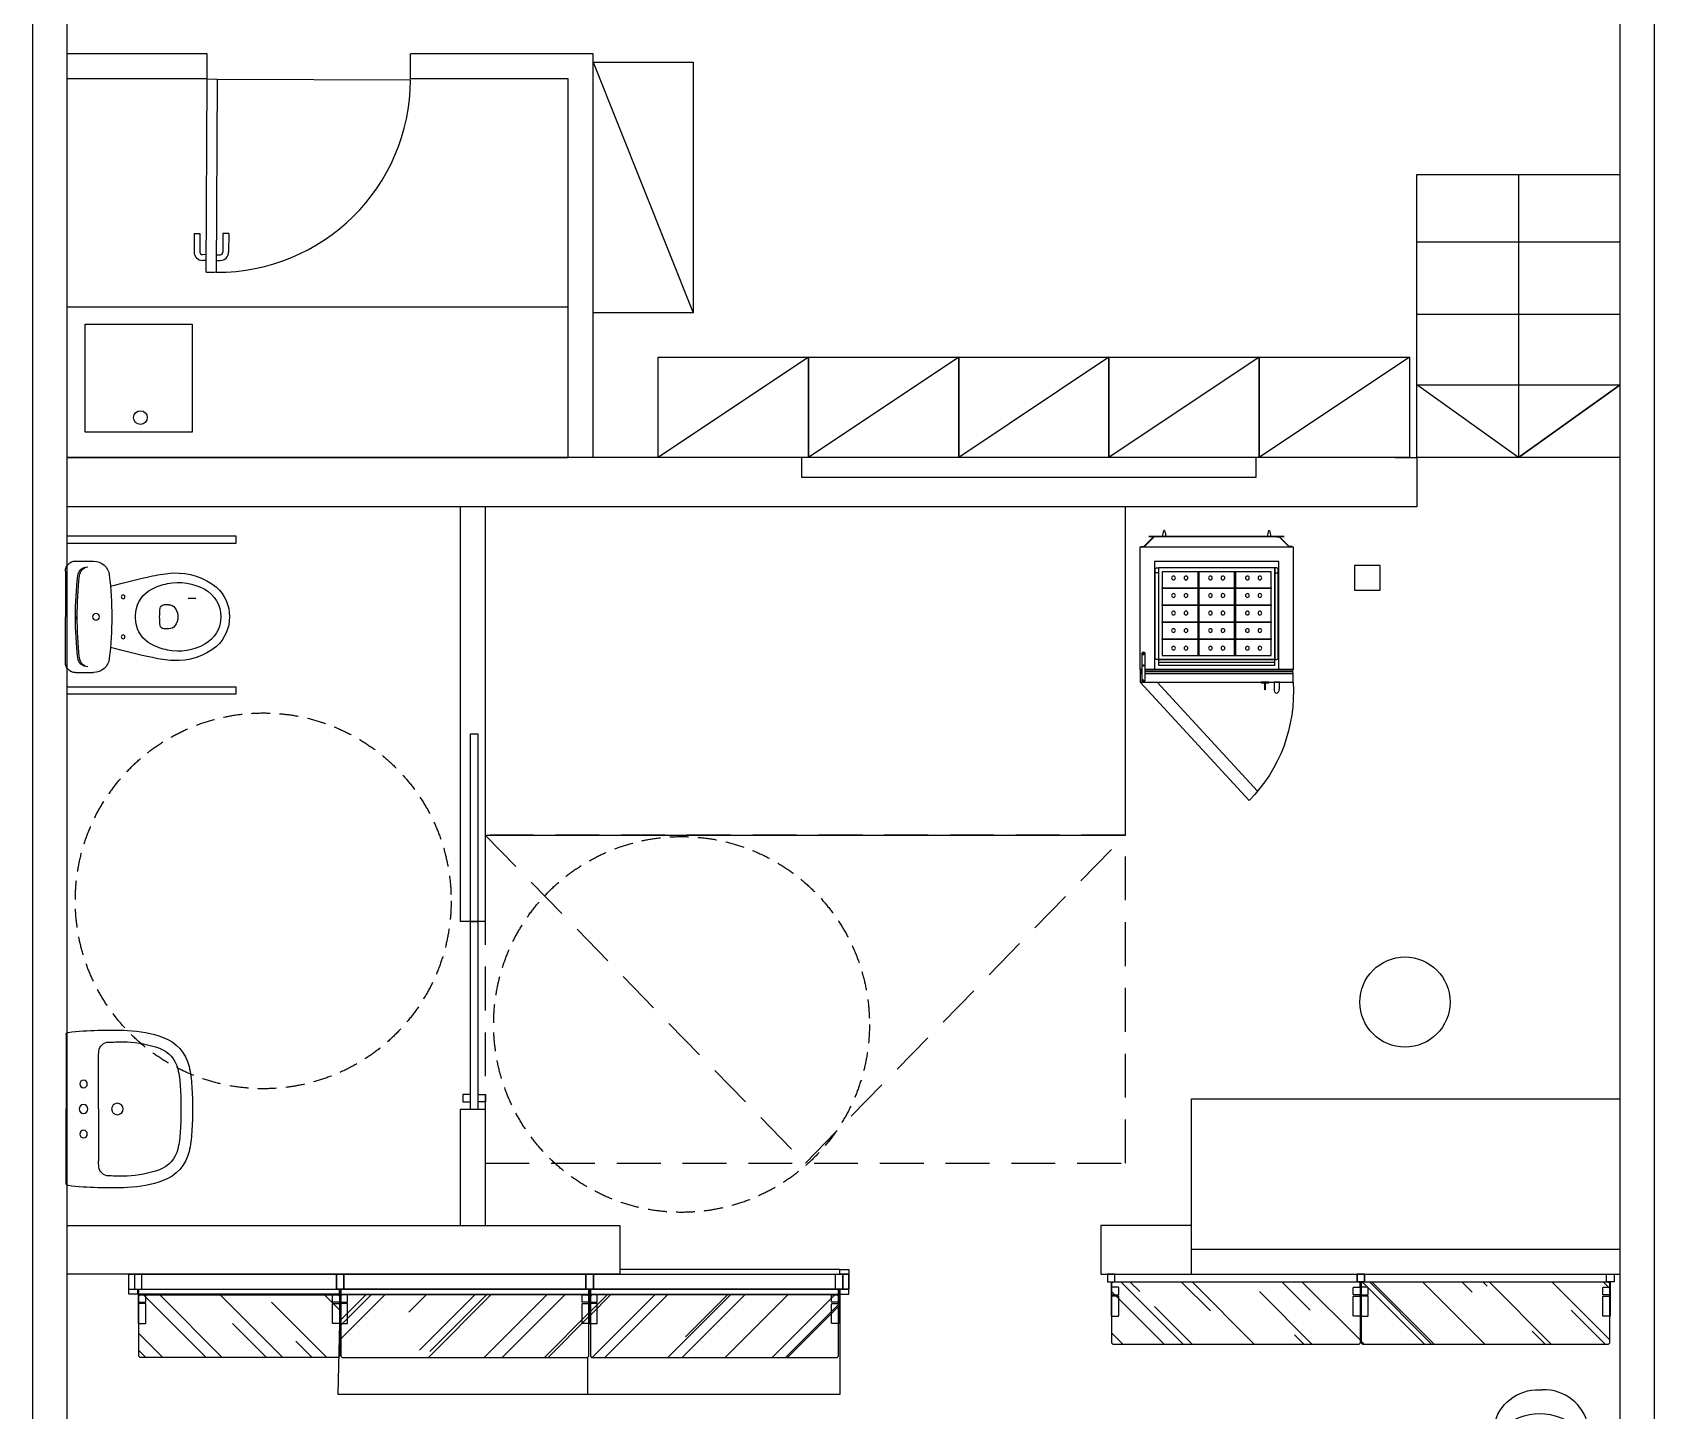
# Model space of a CAD drawing. Header units: millimetres. Extents: x 56918 to 63805, y 98050 to 121723.
# Drawn here: x 57330 to 63805, y 108566 to 114067 of the extents above; entities that cross this region are included whole.
import ezdxf

# ---------------------------------------------------------------- set-up
doc = ezdxf.new("R2010")
doc.units = ezdxf.units.MM
doc.header["$MEASUREMENT"] = 0
doc.linetypes.add('( Hidden )', pattern=[0.375, 0.25, -0.125])
doc.linetypes.add('000-BUILDING-GRID$0$BASE$0$HIDDEN', pattern=[0.375, 0.25, -0.125])
doc.layers.add('0001 Bloques Estándar concep', color=7, linetype='Continuous', true_color=0x013e84)
doc.layers.add('Bloques Estándar concep', color=7, linetype='Continuous', true_color=0x013e84)
for name, color, linetype in [('_Co FALSO TECHO', 252, 'Continuous'), ('_Co MUEBLE CONCEP', 5, 'Continuous'), ('_Co MUEBLE NO CONCEP', 181, 'Continuous'), ('_Co MUROS', 1, 'Continuous'), ('_Co PUERTAS', 70, 'Continuous'), ('_Co SANITARIOS', 3, 'Continuous'), ('_Co SOMBREADOS', 8, 'Continuous'), ('_Co TABIQUERIA', 3, 'Continuous'), ('Linea Capa Color 0000 JB', 7, 'Continuous'), ('Linea Capa Color 0140 Blau Vidre JB', 140, 'Continuous'), ('Linea Capa Color 0202 Lila Parets JB', 202, 'Continuous')]:
    doc.layers.add(name, color=color, linetype=linetype)

# ---------------------------------------------------------------- blocks, each defined once
blk = doc.blocks.new('A$C3A0C2C7D')
at = {"layer": '_Co SANITARIOS'}
for p, q in [((0.019, 0.505), (0.3151, 0.505)), ((0.6112, 0.505), (0.3151, 0.505)), ((0.3151, 0.375), (0.1086, 0.375)), ((0.3151, 0.375), (0.5216, 0.375))]:
    blk.add_line(p, q, dxfattribs=at)
for centre, radius in [((0.2151, 0.435), 0.015), ((0.3151, 0.435), 0.0175), ((0.4151, 0.435), 0.015), ((0.3151, 0.3), 0.023)]:
    blk.add_circle(centre, radius, dxfattribs=at)
for centre, radius, start, end in [((1.4998, 0.3296), 1.5, 173.62616, 182.69304), ((0.019, 0.495), 0.01, 90, 173.62616), ((0.6112, 0.495), 0.01, 6.37384, 90), ((-0.8696, 0.3296), 1.5, 357.30696, 6.37384), ((1.5013, 0.2841), 1.454, 178.02338, 180.898), ((0.0881, 0.334), 0.04, 95.59372, 179.69946), ((0.1086, 0.125), 0.25, 90, 95.59372), ((0.5216, 0.125), 0.25, 84.40628, 90), ((0.5421, 0.334), 0.04, 0.30054, 84.40628), ((-0.871, 0.2841), 1.454, 359.102, 1.97662), ((0.5009, 0.2826), 0.5, 182.69304, 199.34062), ((0.5009, 0.2826), 0.454, 182.69304, 199.34062), ((0.1293, 0.2826), 0.454, 340.65938, 357.30696), ((0.1293, 0.2826), 0.5, 340.65938, 357.30696), ((0.1801, 0.17), 0.114, 199.34062, 257.44287), ((0.4501, 0.17), 0.114, 282.55713, 340.65938), ((0.1801, 0.17), 0.16, 199.34062, 257.44287), ((0.4501, 0.17), 0.16, 282.55713, 340.65938), ((0.254, 0.5019), 0.5, 257.44287, 266.49822), ((0.254, 0.5019), 0.454, 257.44287, 266.49822), ((0.3151, 1.5), 1.5, 266.49822, 270), ((0.3151, 1.5), 1.454, 266.49822, 270), ((0.3151, 1.5), 1.454, 270, 273.50178), ((0.3151, 1.5), 1.5, 270, 273.50178), ((0.3762, 0.5019), 0.454, 273.50178, 282.55713), ((0.3762, 0.5019), 0.5, 273.50178, 282.55713)]:
    blk.add_arc(centre, radius, start, end, dxfattribs=at)
blk = doc.blocks.new('wc adaptado')
at = {"layer": '_Co SANITARIOS', "ltscale": 0.1}
for p, q in [((-40, 222.5), (-111.6, 222.5)), ((0, 182.5), (0, 0)), ((-413, 48), (-392.9, 48)), ((-40, 0), (-40, 11.1)), ((-40, 0), (-40, -11.1)), ((0, -182.5), (0, 0)), ((-413, -48), (-392.9, -48)), ((-40, -222.5), (-111.6, -222.5))]:
    blk.add_line(p, q, dxfattribs=at)
for points in [[(-681, 321.3), (-6.1, 321.3), (-6.1, 294.6), (-681, 294.6)], [(-681, -281.2), (-6.1, -281.2), (-6.1, -307.9), (-681, -307.9)]]:
    blk.add_lwpolyline(points, close=True, dxfattribs=at)
blk.add_lwpolyline([(-490, 74), (-520, 74)], dxfattribs=at)
for centre, radius in [((-230, 80), 7.5), ((-122, 0), 13.5), ((-122, 0), 13.5), ((-230, -80), 7.5)]:
    blk.add_circle(centre, radius, dxfattribs=at)
for centre, radius, start, end in [((-111.6, 158.5), 64, 90, 173.20695), ((-95.9, 160.1), 40, 6.21414, 79.75716), ((-88.7, 159.5), 40, 6.27189, 90), ((-40, 182.5), 40, 0, 90), ((-440.4, -84.8), 260, 87.69717, 128.71313), ((-451, -79), 216, 78.38048, 119.11615), ((-475.7, -423.2), 600, 77.70933, 85.6206), ((-457.8, -112.3), 250, 62.59732, 78.38048), ((-849.6, -2286.2), 2500, 74.45601, 78.42561), ((1219, 0), 1404, 173.20695, 180), ((-1540, 0), 1493, 0, 6.33055), ((-1540, 0), 1500, 0, 6.27189), ((-495, 0), 160, 132.43623, 180), ((-495, 0), 125.6, 119.11615, 180), ((-396, 7), 115.6, 6.24191, 62.59732), ((-495, 0), 160, 180, 227.56377), ((-495, 0), 125.6, 180, 240.88385), ((-389, 0), 60, 143.1301, 180), ((-389, 0), 60, 180, 216.8699), ((-413, 18), 30, 90, 143.1301), ((-392.9, 33), 15, 6.64916, 90), ((-676, 0), 300, 0, 6.64916), ((-676, 0), 300, 353.35084, 0), ((-460, 0), 180, 0, 6.24191), ((-460, 0), 180, 353.75809, 0), ((1219, 0), 1404, 180, 186.79305), ((-1540, 0), 1493, 353.66945, 0), ((-1540, 0), 1500, 353.72811, 0), ((-413, -18), 30, 216.8699, 270), ((-392.9, -33), 15, 270, 353.35084), ((-396, -7), 115.6, 297.40268, 353.75809), ((-440.4, 84.8), 260, 231.28687, 272.30283), ((-451, 79), 216, 240.88385, 281.61952), ((-457.8, 112.3), 250, 281.61952, 297.40268), ((-849.6, 2286.2), 2500, 281.57439, 285.54399), ((-475.7, 423.2), 600, 274.3794, 282.29067), ((-111.6, -158.5), 64, 186.79305, 270), ((-88.7, -159.5), 40, 270, 353.72811), ((-95.9, -160.1), 40, 280.24284, 353.78586), ((-40, -182.5), 40, 270, 0)]:
    blk.add_arc(centre, radius, start, end, dxfattribs=at)
blk = doc.blocks.new('A$C1176482E')
at = {"layer": '_Co MUEBLE CONCEP'}
for p, q in [((0.064, 0.5951), (0.024, 0.5551)), ((0.025, 0.5547), (0.065, 0.5947)), ((0.065, 0.6065), (0.064, 0.6065)), ((0.064, 0.6065), (0.064, 0.5951)), ((0.065, 0), (0.065, 0.61)), ((0.065, 0.61), (0.555, 0.61)), ((0.065, 0.5947), (0.065, 0.6065)), ((0.555, 0.61), (0.555, 0.0186)), ((0.5625, 0.6088), (0.555, 0.61)), ((0.555, 0.61), (0.555, 0.0186)), ((0.555, 0.0186), (0.555, 0.61)), ((0.57, 0.61), (0.5625, 0.6088)), ((0.5625, 0.6088), (0.5625, 0.0186)), ((0.57, 0.0186), (0.57, 0.61)), ((0.57, 0.0186), (0.57, 0.61)), ((0.605, 0.61), (0.57, 0.61)), ((0.57, 0.61), (0.57, 0.0186)), ((0.605, 0), (0.605, 0.61)), ((0.024, 0.5751), (0.023, 0.5751)), ((0.023, 0.5751), (0.023, 0.0349)), ((0.024, 0.0349), (0.024, 0.5751)), ((0.024, 0.5551), (0.024, 0.5443)), ((0.024, 0.5443), (0.025, 0.5443)), ((0.025, 0.5443), (0.025, 0.5547)), ((0.555, 0.5526), (0.1238, 0.5526)), ((0.1238, 0.5526), (0.1238, 0.0574)), ((0.1492, 0.5457), (0.1492, 0.5377)), ((0.1492, 0.5457), (0.1492, 0.5377)), ((0.5142, 0.5377), (0.1492, 0.5377)), ((0.1492, 0.5377), (0.1492, 0.0727)), ((0.1492, 0.5377), (0.5142, 0.5377)), ((0.1492, 0.5377), (0.1692, 0.5377)), ((0.5092, 0.5507), (0.1542, 0.5507)), ((0.1692, 0.5507), (0.1542, 0.5507)), ((0.4992, 0.5227), (0.1642, 0.5227)), ((0.1642, 0.5227), (0.1642, 0.0877)), ((0.1692, 0.5377), (0.1692, 0.5507)), ((0.2288, 0.3797), (0.2288, 0.5227)), ((0.2288, 0.5227), (0.2318, 0.5227)), ((0.2318, 0.5227), (0.2318, 0.3797)), ((0.2964, 0.3797), (0.2964, 0.5227)), ((0.2964, 0.5227), (0.2994, 0.5227)), ((0.2994, 0.5227), (0.2994, 0.3797)), ((0.364, 0.3797), (0.364, 0.5227)), ((0.364, 0.5227), (0.367, 0.5227)), ((0.367, 0.5227), (0.367, 0.3797)), ((0.4316, 0.3797), (0.4316, 0.5227)), ((0.4316, 0.5227), (0.4346, 0.5227)), ((0.4346, 0.5227), (0.4346, 0.3797)), ((0.4992, 0.0877), (0.4992, 0.5227)), ((0.5142, 0.5377), (0.5142, 0.5457)), ((0.5142, 0.0727), (0.5142, 0.5377)), ((0.5142, 0.5377), (0.5142, 0.0727)), ((0.5372, 0.5377), (0.5142, 0.5377)), ((0.5322, 0.5377), (0.5272, 0.5377)), ((0.5272, 0.5377), (0.5272, 0.0727)), ((0.5372, 0.5377), (0.5322, 0.5377)), ((0.5372, 0.0727), (0.5372, 0.5377)), ((0.5372, 0.0727), (0.5372, 0.5377)), ((0.632, 0.556), (0.605, 0.556)), ((0.605, 0.556), (0.605, 0.5344)), ((0.605, 0.5344), (0.632, 0.5344)), ((0, 0.5134), (0, 0.5163)), ((0.608, 0.5128), (0.605, 0.5128)), ((0.605, 0.5128), (0.605, 0.4828)), ((0.605, 0.4828), (0.608, 0.4828)), ((0.605, 0.068), (1.0399, 0.4687)), ((0.608, 0.4828), (0.608, 0.5128)), ((0.608, 0.4988), (0.636, 0.4988)), ((0.608, 0.4968), (0.608, 0.4988)), ((0.636, 0.4968), (0.608, 0.4968)), ((0.636, 0.4988), (0.636, 0.4968)), ((0.605, 0), (1.0769, 0.4348)), ((0.1642, 0.3767), (0.1642, 0.3797)), ((0.1642, 0.3797), (0.4992, 0.3797)), ((0.4992, 0.3767), (0.1642, 0.3767)), ((0.2318, 0.3797), (0.2288, 0.3797)), ((0.2288, 0.2337), (0.2288, 0.3767)), ((0.2288, 0.3767), (0.2318, 0.3767)), ((0.2318, 0.3767), (0.2318, 0.2337)), ((0.2994, 0.3797), (0.2964, 0.3797)), ((0.2964, 0.2337), (0.2964, 0.3767)), ((0.2964, 0.3767), (0.2994, 0.3767)), ((0.2994, 0.3767), (0.2994, 0.2337)), ((0.367, 0.3797), (0.364, 0.3797)), ((0.364, 0.2337), (0.364, 0.3767)), ((0.364, 0.3767), (0.367, 0.3767)), ((0.367, 0.3767), (0.367, 0.2337)), ((0.4346, 0.3797), (0.4316, 0.3797)), ((0.4316, 0.2337), (0.4316, 0.3767)), ((0.4316, 0.3767), (0.4346, 0.3767)), ((0.4346, 0.3767), (0.4346, 0.2337)), ((0.4992, 0.3797), (0.4992, 0.3767)), ((0.1642, 0.2307), (0.1642, 0.2337)), ((0.1642, 0.2337), (0.4992, 0.2337)), ((0.4992, 0.2307), (0.1642, 0.2307)), ((0.2318, 0.2337), (0.2288, 0.2337)), ((0.2288, 0.0877), (0.2288, 0.2307)), ((0.2288, 0.2307), (0.2318, 0.2307)), ((0.2318, 0.2307), (0.2318, 0.0877)), ((0.2994, 0.2337), (0.2964, 0.2337)), ((0.2964, 0.0877), (0.2964, 0.2307)), ((0.2964, 0.2307), (0.2994, 0.2307)), ((0.2994, 0.2307), (0.2994, 0.0877)), ((0.367, 0.2337), (0.364, 0.2337)), ((0.364, 0.0877), (0.364, 0.2307)), ((0.364, 0.2307), (0.367, 0.2307)), ((0.367, 0.2307), (0.367, 0.0877)), ((0.4346, 0.2337), (0.4316, 0.2337)), ((0.4316, 0.0877), (0.4316, 0.2307)), ((0.4316, 0.2307), (0.4346, 0.2307)), ((0.4346, 0.2307), (0.4346, 0.0877)), ((0.4992, 0.2337), (0.4992, 0.2307)), ((0, 0.0966), (0, 0.0937)), ((0.024, 0.0549), (0.024, 0.0657)), ((0.024, 0.0657), (0.025, 0.0657)), ((0.025, 0.0657), (0.025, 0.0553)), ((0.1492, 0.0727), (0.5142, 0.0727)), ((0.1492, 0.0647), (0.1492, 0.0727)), ((0.1492, 0.0727), (0.5142, 0.0727)), ((0.1492, 0.0647), (0.1492, 0.0727)), ((0.1492, 0.0727), (0.1692, 0.0727)), ((0.1642, 0.0877), (0.4992, 0.0877)), ((0.1692, 0.0727), (0.1692, 0.0597)), ((0.2318, 0.0877), (0.2288, 0.0877)), ((0.2994, 0.0877), (0.2964, 0.0877)), ((0.367, 0.0877), (0.364, 0.0877)), ((0.4346, 0.0877), (0.4316, 0.0877)), ((0.5142, 0.0727), (0.5372, 0.0727)), ((0.5142, 0.0727), (0.5142, 0.0647)), ((0.5272, 0.0727), (0.5372, 0.0727)), ((0.023, 0.0349), (0.024, 0.0349)), ((0.064, 0.0149), (0.024, 0.0549)), ((0.025, 0.0553), (0.065, 0.0153)), ((0.064, 0.0035), (0.064, 0.0149)), ((0.065, 0.0035), (0.064, 0.0035)), ((0.065, 0.0153), (0.065, 0.0035)), ((0.555, 0), (0.065, 0)), ((0.1238, 0.0574), (0.555, 0.0574)), ((0.5092, 0.0597), (0.1542, 0.0597)), ((0.1692, 0.0597), (0.1542, 0.0597)), ((0.4904, 0.0186), (0.5979, 0.0186)), ((0.4904, 0.0067), (0.5979, 0.0067)), ((0.555, 0.0067), (0.555, 0)), ((0.555, 0.0067), (0.555, 0)), ((0.555, 0), (0.555, 0.0067)), ((0.555, 0), (0.57, 0)), ((0.5588, 0.0067), (0.5588, 0)), ((0.5625, 0.0067), (0.5625, 0)), ((0.5663, 0.0067), (0.5663, 0)), ((0.57, 0.0067), (0.57, 0)), ((0.57, 0), (0.57, 0.0067)), ((0.57, 0), (0.57, 0.0067)), ((0.57, 0), (0.605, 0))]:
    blk.add_line(p, q, dxfattribs=at)
at = {"layer": '_Co MUEBLE CONCEP', "extrusion": (0, 0, -1)}
for centre, major_axis, ratio, start_param, end_param in [((0.6159, -0.0337), (0.4294, 0.4978), 0.955066, -0.751621, 0.068627), ((0.1542, 0.5457), (0.00354, 0.00354), 1, 3.926991, 5.497787), ((0.1542, 0.5457), (0.00354, 0.00354), 1, 3.926991, 5.497787), ((0.5092, 0.5457), (0.00354, 0.00354), 1, -0.785398, 0.785398), ((0.1892, 0.4777), (-0.0053, 0.0053), 1, 3.141593, 9.424778), ((0.2592, 0.4777), (-0.0053, 0.0053), 1, 3.141593, 9.424778), ((0.3292, 0.4777), (-0.0053, 0.0053), 1, 3.141593, 9.424778), ((0.3992, 0.4777), (-0.0053, 0.0053), 1, 3.141593, 9.424778), ((0.4692, 0.4777), (-0.0053, 0.0053), 1, 3.141593, 9.424778), ((0.1892, 0.4277), (-0.0053, 0.0053), 1, 3.141593, 9.424778), ((0.2592, 0.4277), (0.0053, 0.0053), 1, 1.570796326794813, 7.853981633974399), ((0.3292, 0.4277), (0.0053, 0.0053), 1, 1.570796326794813, 7.853981633974399), ((0.3992, 0.4277), (0.0053, 0.0053), 1, 1.570796326794813, 7.853981633974399), ((0.4692, 0.4277), (0.0053, 0.0053), 1, 1.570796326794813, 7.853981633974399), ((0.1892, 0.3302), (-0.0053, 0.0053), 1, 3.141593, 9.424778), ((0.2592, 0.3302), (0.0053, 0.0053), 1, 1.570796326794813, 7.853981633974399), ((0.3292, 0.3302), (0.0053, 0.0053), 1, 1.570796326794813, 7.853981633974399), ((0.3992, 0.3302), (0.0053, 0.0053), 1, 1.570796326794813, 7.853981633974399), ((0.4692, 0.3302), (0.0053, 0.0053), 1, 1.570796326794813, 7.853981633974399), ((0.1892, 0.2802), (-0.0053, 0.0053), 1, 3.141593, 9.424778), ((0.2592, 0.2802), (0.0053, 0.0053), 1, 1.570796326794813, 7.853981633974399), ((0.3292, 0.2802), (0.0053, 0.0053), 1, 1.570796326794813, 7.853981633974399), ((0.3992, 0.2802), (0.0053, 0.0053), 1, 1.570796326794813, 7.853981633974399), ((0.4692, 0.2802), (0.0053, 0.0053), 1, 1.570796326794813, 7.853981633974399), ((0.1892, 0.1827), (-0.0053, 0.0053), 1, 3.141593, 9.424778), ((0.1892, 0.1327), (0.0053, 0.0053), 1, 1.570796326794813, 7.853981633974399), ((0.2592, 0.1827), (0.0053, 0.0053), 1, 1.570796326794813, 7.853981633974399), ((0.2592, 0.1327), (0.0053, 0.0053), 1, 1.570796326794813, 7.853981633974399), ((0.3292, 0.1827), (0.0053, 0.0053), 1, 1.570796326794813, 7.853981633974399), ((0.3292, 0.1327), (0.0053, 0.0053), 1, 1.570796326794813, 7.853981633974399), ((0.3992, 0.1827), (0.0053, 0.0053), 1, 1.570796326794813, 7.853981633974399), ((0.3992, 0.1327), (-0.0053, 0.0053), 1, 3.141593, 9.424778), ((0.4692, 0.1827), (0.0053, 0.0053), 1, 1.570796326794813, 7.853981633974399), ((0.4692, 0.1327), (0.0053, 0.0053), 1, 1.570796326794813, 7.853981633974399), ((0.023, 0.048), (-0.038, 0.038), 1, 0.343437, 0.785398), ((0.1542, 0.0647), (-0.00354, 0.00354), 1, 3.926991, 5.497787), ((0.1542, 0.0647), (-0.00354, 0.00354), 1, 3.926991, 5.497787), ((0.4904, 0.0127), (-0.00418, 0.00418), 1, 3.926991, 7.068584), ((0.4927, 0.0127), (-0.00179, 0.00179), 1, 4.712389, 10.995574), ((0.5092, 0.0647), (-0.00354, 0.00354), 1, 2.356194, 3.926991), ((0.5979, 0.0127), (0.00418, 0.00418), 1, -0.785398, 2.356194)]:
    blk.add_ellipse(centre, major_axis=major_axis, ratio=ratio, start_param=start_param, end_param=end_param, dxfattribs=at)
at = {"layer": '_Co MUEBLE CONCEP'}
for centre, major_axis, ratio, start_param, end_param in [((0.023, 0.4677), (-0.038, 0.038), 1, -0.785398, -0.343437), ((0.632, 0.5452), (-0.0168, 0.0023), 0.632293, 1.658453, 4.800045), ((0.023, 0.562), (0.038, 0.038), 1, 3.48503, 3.926991), ((0.023, 0.1423), (-0.038, 0.038), 1, 1.914234, 2.356194), ((0.5386, 0.0127), (0.00179, 0.00179), 1, 3.141593, 9.424778), ((0.5979, 0.0127), (0.00179, 0.00179), 1, 3.141593, 9.424778)]:
    blk.add_ellipse(centre, major_axis=major_axis, ratio=ratio, start_param=start_param, end_param=end_param, dxfattribs=at)
blk = doc.blocks.new('*U53')
at = {"layer": '_Co PUERTAS'}
for p, q in [((621, 48.7), (695.6, 48.7)), ((621, 48.7), (621, 25.8)), ((621, 25.8), (695.6, 25.8)), ((705.6, 0), (705.6, 15.8)), ((728.5, 0), (728.5, 15.8)), ((4.2, -40), (4.2, -6.6)), ((4.2, -6.6), (4.2, -6.6)), ((4.2, -6.6), (4.2, -6.6)), ((705.6, -40), (705.6, -55.8)), ((728.5, -40), (728.5, -55.8)), ((775.9, -40), (775.9, -6.6)), ((621, -65.8), (695.6, -65.8)), ((621, -88.7), (621, -65.8)), ((621, -88.7), (695.6, -88.7))]:
    blk.add_line(p, q, dxfattribs=at)
blk.add_lwpolyline([(4.2, 0), (775.9, 0), (775.9, -40), (4.2, -40)], close=True, dxfattribs=at)
for centre, radius, start, end in [((695.6, 15.8), 32.9, 0, 90), ((695.6, 15.8), 10, 0, 90), ((695.6, -55.8), 10, 270, 0), ((695.6, -55.8), 32.9, 270, 0)]:
    blk.add_arc(centre, radius, start, end, dxfattribs=at)
at = {"layer": '_Co SOMBREADOS'}
blk.add_line((4.2, 0), (4.2, 771.6), dxfattribs=at)
blk.add_arc((4.2, 0), 771.6, 0, 90, dxfattribs=at)
blk = doc.blocks.new('Visio Progresivo Ancho 990 Alto 3000mm con 6 est vidrio planta')
at = {"layer": 'Bloques Estándar concep', "ltscale": 10}
h = blk.add_hatch(dxfattribs=at)
h.set_pattern_fill('AR-RROOF', color=256, scale=10, angle=45, style=0)
h.set_pattern_definition([(45, (0, 2), (215.526, 574.736), [3810, -508, 1270, -254]), (45, (149.07, 330.68), (-418.48, 59.27), [762, -83.82, 1524, -190.5]), (45, (-62.86, 244.47), (813.611, 1054.282), [2032, -355.6, 1016, -254])])
h.paths.add_polyline_path([(23, -332), (1003, -332), (1008, -327), (1008, -87), (1003, -82), (23, -82), (18, -87), (18, -327)])
at = {"layer": 'Bloques Estándar concep', "ltscale": 50}
for points in [[(45, -119, 0.414214), (43, -117), (17, -117), (17, -112), (43, -112, 0.414214), (45, -110), (45, -84, 0.414214), (43, -82), (17, -82), (17, -60), (30, -60), (30, 0), (0, 0), (0, -60), (15, -60), (15, -197), (43, -197, 0.414214), (45, -195)], [(981, -119, -0.414214), (983, -117), (1009, -117), (1009, -112), (983, -112, -0.414214), (981, -110), (981, -84, -0.414214), (983, -82), (1009, -82), (1009, -60), (996, -60), (996, 0), (1026, 0), (1026, -60), (1011, -60), (1011, -197), (983, -197, -0.414214), (981, -195)]]:
    blk.add_lwpolyline(points, format="xyb", close=True, dxfattribs=at)
at = {"layer": 'Bloques Estándar concep', "ltscale": 10}
for points in [[(18, -79), (1008, -79), (1008, -60), (18, -60)], [(23, -332), (1003, -332), (1008, -327), (1008, -87), (1003, -82), (23, -82), (18, -87), (18, -327)]]:
    blk.add_lwpolyline(points, close=True, dxfattribs=at)
blk = doc.blocks.new('*U65')
at = {"layer": 'Linea Capa Color 0140 Blau Vidre JB', "ltscale": 10}
h = blk.add_hatch(dxfattribs=at)
h.set_pattern_fill('AR-RROOF', color=256, scale=10, angle=45, style=0)
h.set_pattern_definition([(45, (-190, 2), (215.526, 574.736), [3810, -508, 1270, -254]), (45, (-40.93, 330.68), (-418.48, 59.27), [762, -83.82, 1524, -190.5]), (45, (-252.86, 244.47), (813.611, 1054.282), [2032, -355.6, 1016, -254])])
h.paths.add_polyline_path([(23, -332), (813, -332), (818, -327), (818, -87), (813, -82), (23, -82), (18, -87), (18, -327)])
at = {"layer": 'Linea Capa Color 0000 JB', "ltscale": 50}
for points in [[(45, -119, 0.414214), (43, -117), (17, -117), (17, -112), (43, -112, 0.414214), (45, -110), (45, -84, 0.414214), (43, -82), (17, -82), (17, -60), (30, -60), (30, 0), (0, 0), (0, -60), (15, -60), (15, -197), (43, -197, 0.414214), (45, -195)], [(791, -119, -0.414214), (793, -117), (819, -117), (819, -112), (793, -112, -0.414214), (791, -110), (791, -84, -0.414214), (793, -82), (819, -82), (819, -60), (806, -60), (806, 0), (836, 0), (836, -60), (821, -60), (821, -197), (793, -197, -0.414214), (791, -195)]]:
    blk.add_lwpolyline(points, format="xyb", close=True, dxfattribs=at)
at = {"layer": 'Linea Capa Color 0000 JB', "ltscale": 10}
blk.add_lwpolyline([(18, -79), (818, -79), (818, -60), (18, -60)], close=True, dxfattribs=at)
at = {"layer": 'Linea Capa Color 0140 Blau Vidre JB', "ltscale": 10}
blk.add_lwpolyline([(23, -332), (813, -332), (818, -327), (818, -87), (813, -82), (23, -82), (18, -87), (18, -327)], close=True, dxfattribs=at)
blk = doc.blocks.new('*U70')
at = {"layer": 'Linea Capa Color 0000 JB', "ltscale": 10}
for points in [[(23, -60), (35, -60), (35, -79), (0, -79), (0, 0), (23, 0), (23, 0), (23, 0)], [(2851, -60), (2839, -60), (2839, -79), (2874, -79), (2874, 0), (2851, 0), (2851, 0), (2851, 0)]]:
    blk.add_lwpolyline(points, close=True, dxfattribs=at)
at = {"layer": 'Linea Capa Color 0202 Lila Parets JB', "ltscale": 10}
blk.add_line((0, 0), (2874, 0), dxfattribs=at)
blk = doc.blocks.new('silla oficina')
blk.add_line((6.7, -266.7), (18.9, -266.7))
for points in [[(12.8, 238), (-107.2, 238, 0.523089), (-214.8, 83), (-174.5, -123.9, 0.371394), (6.7, -266.7, 0.957025)], [(12.8, 238), (132.8, 238, -0.523089), (240.4, 83), (200.1, -123.9, -0.371394), (18.9, -266.7, -0.957025)]]:
    blk.add_lwpolyline(points, format="xyb")
blk.add_arc((7.8, 58), 230.1, 227.64255, 312.35745)
blk = doc.blocks.new('*U104')
at = {"layer": '_Co PUERTAS'}
for p, q in [((-750, -15), (-750, 15)), ((-750, 15), (-750, -15)), ((-60, 15), (-60, 45)), ((-60, 45), (-30, 45)), ((-30, 45), (-30, 15)), ((-60, -15), (-60, -45)), ((-60, -45), (-30, -45)), ((-30, -45), (-30, -15))]:
    blk.add_line(p, q, dxfattribs=at)
blk.add_lwpolyline([(-1500, 15), (0, 15), (0, -15), (-1500, -15)], close=True, dxfattribs=at)
blk = doc.blocks.new('Visio Poste Visto Ancho 990 Alto 3000mm con 6 est vidrio 30x30 planta')
at = {"layer": '0001 Bloques Estándar concep', "ltscale": 10}
h = blk.add_hatch(dxfattribs=at)
h.set_pattern_fill('AR-RROOF', color=256, scale=10, angle=45, style=0)
h.set_pattern_definition([(45, (0, 54), (215.526, 574.736), [3810, -508, 1270, -254]), (45, (149.07, 382.68), (-418.48, 59.27), [762, -83.82, 1524, -190.5]), (45, (-62.86, 296.47), (813.611, 1054.282), [2032, -355.6, 1016, -254])])
h.paths.add_polyline_path([(23, -280), (1003, -280), (1008, -275), (1008, -35), (1003, -30), (23, -30), (18, -35), (18, -275)])
at = {"layer": '0001 Bloques Estándar concep', "ltscale": 50}
for points in [[(45, -89, 0.414214), (43, -87), (17, -87), (17, -82), (43, -82, 0.414214), (45, -80), (45, -54, 0.414214), (43, -52), (17, -52), (17, -30), (30, -30), (30, 0), (0, 0), (0, -30), (15, -30), (15, -167), (43, -167, 0.414214), (45, -165)], [(981, -89, -0.414214), (983, -87), (1009, -87), (1009, -82), (983, -82, -0.414214), (981, -80), (981, -54, -0.414214), (983, -52), (1009, -52), (1009, -30), (996, -30), (996, 0), (1026, 0), (1026, -30), (1011, -30), (1011, -167), (983, -167, -0.414214), (981, -165)]]:
    blk.add_lwpolyline(points, format="xyb", close=True, dxfattribs=at)
at = {"layer": '0001 Bloques Estándar concep', "ltscale": 10}
blk.add_lwpolyline([(23, -280), (1003, -280), (1008, -275), (1008, -35), (1003, -30), (23, -30), (18, -35), (18, -275)], close=True, dxfattribs=at)
blk = doc.blocks.new('*U127')
at = {"rotation": 270}
blk.add_blockref('Visio Poste Visto Ancho 990 Alto 3000mm con 6 est vidrio 30x30 planta', (335.7, 802.4), dxfattribs=at)
blk = doc.blocks.new('*U128')
at = {"layer": '_Co TABIQUERIA', "color": 0, "linetype": 'ByBlock', "lineweight": -2, "transparency": 16777216}
for p in [(0, 996), (0, 0)]:
    blk.add_blockref('*U127', p, dxfattribs=at)

msp = doc.modelspace()

# ---------------------------------------------------------------- linework, layer by layer
at = {"layer": '_Co FALSO TECHO', "linetype": '000-BUILDING-GRID$0$BASE$0$HIDDEN', "ltscale": 300}
for centre in [(58251.1, 110600.3), (59920.9, 110106.8)]:
    msp.add_circle(centre, 750, dxfattribs=at)
at = {"layer": '_Co MUEBLE CONCEP'}
for points in [[(57467.7, 112370.2), (59467.7, 112370.2), (59467.7, 112970.2), (57467.7, 112970.2)], [(61955.8, 109209.7), (61955.8, 109809.7), (63666.9, 109809.7)], [(60553, 109049.7), (60553, 108629.7), (58550, 108629.7), (58560, 109027.7)], [(59546, 108777.7), (59546, 108629.7)]]:
    msp.add_lwpolyline(points, dxfattribs=at)
msp.add_circle((62808.5, 110196.2), 180, dxfattribs=at)
at = {"layer": '_Co MUEBLE NO CONCEP'}
for points in [[(59567.7, 113948.2), (59967.7, 113948.2), (59967.7, 112948.2), (59567.7, 112948.2)], [(57540.5, 112902.8), (57967.8, 112902.8), (57967.8, 112471.5), (57540.5, 112471.5)], [(60427, 112770.2), (60427, 112370.2), (59827, 112370.2), (59827, 112770.2)], [(61027, 112770.2), (61027, 112370.2), (60427, 112370.2), (60427, 112770.2)], [(61627, 112770.2), (61627, 112370.2), (61027, 112370.2), (61027, 112770.2)], [(62227, 112770.2), (62227, 112370.2), (61627, 112370.2), (61627, 112770.2)], [(62827, 112770.2), (62827, 112370.2), (62227, 112370.2), (62227, 112770.2)], [(59137.5, 110862.6), (61692.5, 110862.6), (61692.5, 112172.6), (59137.5, 112172.6)]]:
    msp.add_lwpolyline(points, close=True, dxfattribs=at)
for points in [[(59567.7, 113948.2), (59967.7, 112948.2)], [(60427, 112770.2), (59827, 112370.2)], [(61027, 112770.2), (60427, 112370.2)], [(61627, 112770.2), (61027, 112370.2)], [(62227, 112770.2), (61627, 112370.2)], [(62827, 112770.2), (62227, 112370.2)]]:
    msp.add_lwpolyline(points, dxfattribs=at)
msp.add_circle((57760.6, 112529.4), 27.5, dxfattribs=at)
at = {"layer": '_Co MUROS'}
for p, q in [((57329.8, 121449.9), (57329.8, 98049.8)), ((57467.7, 121449.9), (57467.7, 98455.1)), ((63804.7, 98049.8), (63804.7, 121448.9)), ((63666.9, 98453.4), (63666.9, 121197.6)), ((57635.5, 112370.2), (57467.7, 112370.2)), ((60401.3, 112370.2), (57635.5, 112370.2)), ((60401.3, 112290.8), (60401.3, 112370.2)), ((62769.2, 112370.2), (62213.1, 112370.2)), ((62213.1, 112370.2), (62213.1, 112290.8)), ((62769.2, 112370.2), (62856.4, 112370.2)), ((62856.4, 112370.2), (62856.4, 112172.6)), ((62213.1, 112290.8), (60401.3, 112290.8)), ((57635.5, 112172.6), (57467.7, 112172.6)), ((62856.4, 112172.6), (57635.5, 112172.6)), ((57467.7, 109303.8), (59674.6, 109303.8)), ((59674.6, 109303.8), (59674.6, 109109.7)), ((61594.4, 109303.8), (61594.4, 109109.7)), ((61955.8, 109303.8), (61594.4, 109303.8)), ((61955.8, 109109.7), (61955.8, 109303.8)), ((59674.6, 109109.7), (57467.7, 109109.7)), ((61594.4, 109109.7), (61955.8, 109109.7))]:
    msp.add_line(p, q, dxfattribs=at)
msp.add_lwpolyline([(62607.5, 111840), (62708.9, 111840), (62708.9, 111939.6), (62607.5, 111939.6)], close=True, dxfattribs=at)
at = {"layer": '_Co SOMBREADOS'}
msp.add_lwpolyline([(63261.6, 113499.8), (63261.6, 112370.2), (63666.9, 112660.6), (63261.6, 112370.2), (62856.4, 112660.6)], dxfattribs=at)
at = {"layer": '_Co SOMBREADOS', "linetype": '( Hidden )', "lineweight": -2, "ltscale": 700}
msp.add_lwpolyline([(59137.5, 109552.6), (61692.5, 109552.6), (61692.5, 110862.6), (59137.5, 110862.6)], close=True, dxfattribs=at)
msp.add_lwpolyline([(59137.5, 110862.6), (60415, 109552.6), (61692.5, 110862.6)], dxfattribs=at)
at = {"layer": '_Co TABIQUERIA'}
for p, q in [((62856.4, 112370.2), (62856.4, 113499.8)), ((62856.4, 113499.8), (63666.9, 113499.8)), ((63499.1, 113499.8), (63666.9, 113499.8)), ((62856.4, 113231.4), (63666.9, 113231.4)), ((62856.4, 112942.6), (63666.9, 112942.6)), ((62856.4, 112660.6), (63666.9, 112660.6)), ((63666.9, 112370.2), (62856.4, 112370.2))]:
    msp.add_line(p, q, dxfattribs=at)
for points in [[(58027.5, 113981.2), (57467.7, 113981.2)], [(58027.5, 113877.2), (58027.5, 113981.2)], [(59567.7, 112370.2), (59567.7, 113981.2), (58839.1, 113981.2)], [(58839.1, 113881.2), (58839.1, 113981.2)], [(58027.5, 113881.2), (57467.7, 113881.2)], [(59467.7, 112370.2), (59467.7, 113881.2), (58839.1, 113881.2)], [(59037.5, 112172.6), (59037.5, 110517.5)], [(59137.5, 112172.6), (59137.5, 110517.5)], [(59137.5, 110517.5), (59037.5, 110517.5)], [(59137.5, 109827.5), (59137.5, 109797.5)], [(59137.5, 109767.5), (59037.5, 109767.5)], [(59037.5, 109767.5), (59037.5, 109303.8)], [(59137.5, 109767.5), (59137.5, 109303.8)], [(61955.8, 109209.7), (63666.9, 109209.7)], [(61955.8, 109109.7), (63666.9, 109109.7)]]:
    msp.add_lwpolyline(points, dxfattribs=at)
at = {"layer": 'Linea Capa Color 0000 JB'}
msp.add_lwpolyline([(60553, 109128.7), (59674.6, 109128.7)], dxfattribs=at)
at = {"layer": 'Linea Capa Color 0000 JB', "ltscale": 10}
msp.add_lwpolyline([(60565, 109109.7), (60553, 109109.7), (60553, 109128.7), (60588, 109128.7), (60588, 109049.7), (60565, 109049.7), (60565, 109049.7), (60565, 109049.7)], close=True, dxfattribs=at)
at = {"layer": 'Linea Capa Color 0202 Lila Parets JB', "ltscale": 10}
msp.add_line((57714, 109049.7), (60588, 109049.7), dxfattribs=at)

# ---------------------------------------------------------------- block references
at = {"layer": '_Co MUEBLE CONCEP', "xscale": -1}
msp.add_blockref('wc adaptado', (57461.6, 111734.2), dxfattribs=at)
at = {"layer": '_Co MUEBLE CONCEP', "xscale": 1000, "yscale": 1000, "zscale": 1000, "rotation": 270}
msp.add_blockref('A$C1176482E', (61751.7, 112078.4), dxfattribs=at)
at = {"layer": '_Co MUEBLE NO CONCEP', "xscale": -1, "rotation": 180}
msp.add_blockref('silla oficina', (63338.7, 108381.4), dxfattribs=at)
at = {"layer": '_Co PUERTAS'}
for name, p, rotation in [('*U53', (58067.5, 113885.2), 269.7200411652329), ('*U104', (59093, 109767.5), 270)]:
    msp.add_blockref(name, p, dxfattribs=dict(at, rotation=rotation))
at = {"layer": '_Co SANITARIOS', "xscale": -1000, "yscale": 1000, "zscale": 1000, "rotation": 90}
msp.add_blockref('A$C3A0C2C7D', (57968.8, 110084.5), dxfattribs=at)
at = {"layer": '_Co TABIQUERIA', "xscale": -1, "rotation": 270}
msp.add_blockref('*U128', (61844.6, 108773.9), dxfattribs=at)
at = {"layer": 'Bloques Estándar concep'}
for p in [(58543, 109109.7), (59539, 109109.7)]:
    msp.add_blockref('Visio Progresivo Ancho 990 Alto 3000mm con 6 est vidrio planta', p, dxfattribs=at)
at = {"layer": 'Linea Capa Color 0000 JB'}
msp.add_blockref('*U70', (57714, 109109.7), dxfattribs=at)
at = {"layer": 'Linea Capa Color 0000 JB', "xscale": -1}
msp.add_blockref('*U65', (58573, 109109.7), dxfattribs=at)

doc.saveas('drawing.dxf')
